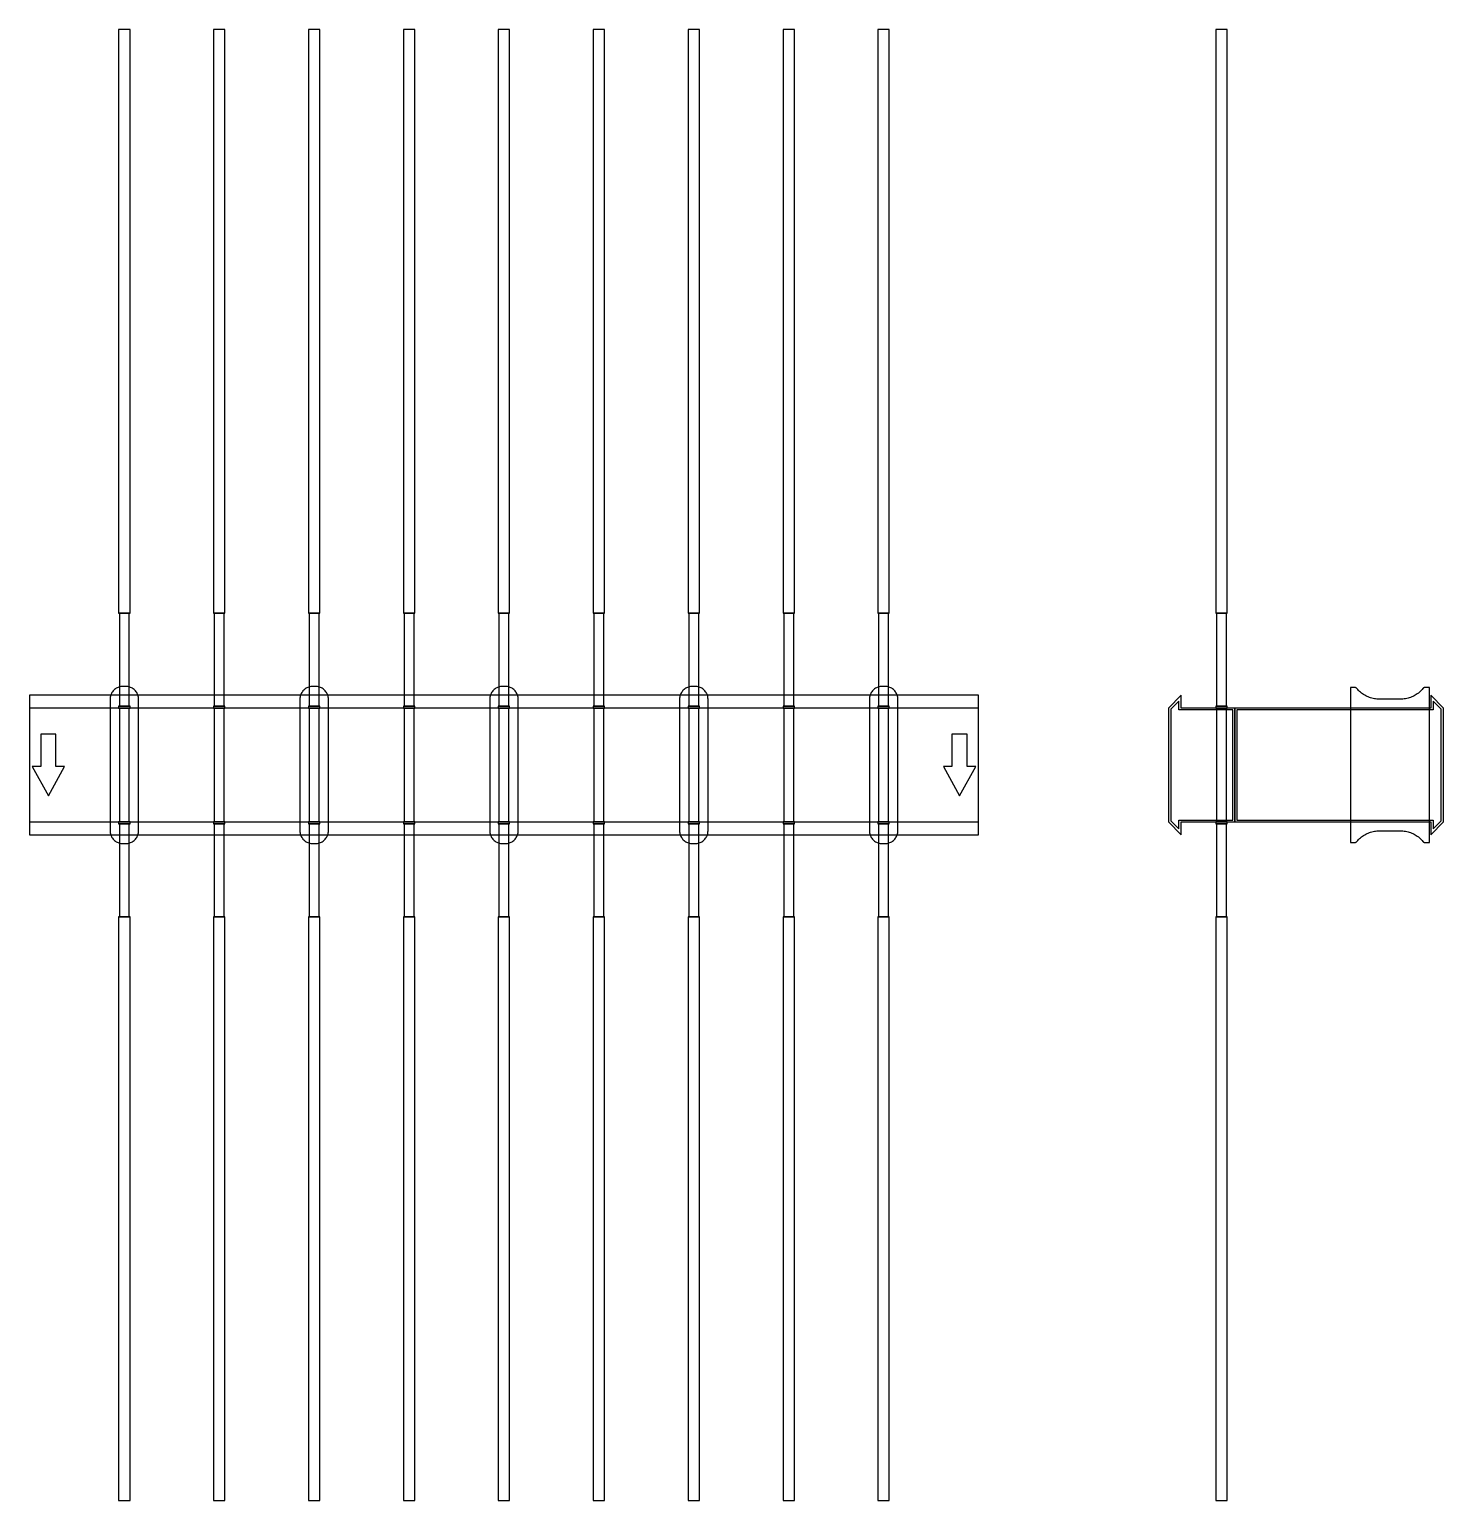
# Model space of a CAD drawing. Extents: x 0 to 1490, y -775 to 775.
import ezdxf

# ---------------------------------------------------------------- set-up
doc = ezdxf.new("R2010")
doc.units = 0
doc.layers.add('Halfen', color=7, linetype='CONTINUOUS')

msp = doc.modelspace()

# ---------------------------------------------------------------- linework, layer by layer
at = {"layer": 'Halfen', "color": 7}
for points in [[(106, 160), (106, 775), (94, 775), (94, 160)], [(206, 160), (206, 775), (194, 775), (194, 160)], [(306, 160), (306, 775), (294, 775), (294, 160)], [(406, 160), (406, 775), (394, 775), (394, 160)], [(506, 160), (506, 775), (494, 775), (494, 160)], [(606, 160), (606, 775), (594, 775), (594, 160)], [(706, 160), (706, 775), (694, 775), (694, 160)], [(806, 160), (806, 775), (794, 775), (794, 160)], [(906, 160), (906, 775), (894, 775), (894, 160)], [(1262, 160), (1262, 775), (1250, 775), (1250, 160)], [(105.25, 62), (105.25, 160), (94.75, 160), (94.75, 62)], [(205.25, 62), (205.25, 160), (194.75, 160), (194.75, 62)], [(305.25, 62), (305.25, 160), (294.75, 160), (294.75, 62)], [(405.25, 62), (405.25, 160), (394.75, 160), (394.75, 62)], [(505.25, 62), (505.25, 160), (494.75, 160), (494.75, 62)], [(605.25, 62), (605.25, 160), (594.75, 160), (594.75, 62)], [(705.25, 62), (705.25, 160), (694.75, 160), (694.75, 62)], [(805.25, 62), (805.25, 160), (794.75, 160), (794.75, 62)], [(905.25, 62), (905.25, 160), (894.75, 160), (894.75, 62)], [(1261.25, 62), (1261.25, 160), (1250.75, 160), (1250.75, 62)], [(115, -69.3), (115, -56.8), (115, 69.3), (114.958, 70.359), (114.834, 71.412), (114.627, 72.452), (114.339, 73.472), (113.972, 74.466), (113.529, 75.429), (113.011, 76.354), (112.422, 77.235), (111.765, 78.068), (111.046, 78.846), (110.268, 79.565), (109.435, 80.222), (108.554, 80.811), (107.629, 81.329), (106.666, 81.772), (105.672, 82.139), (104.652, 82.427), (103.612, 82.634), (102.559, 82.758), (101.5, 82.8), (98.5, 82.8), (97.441, 82.758), (96.388, 82.634), (95.348, 82.427), (94.328, 82.139), (93.334, 81.772), (92.371, 81.329), (91.446, 80.811), (90.565, 80.222), (89.732, 79.565), (88.954, 78.846), (88.235, 78.068), (87.578, 77.235), (86.989, 76.354), (86.471, 75.429), (86.028, 74.466), (85.661, 73.472), (85.373, 72.452), (85.166, 71.412), (85.042, 70.359), (85, 69.3), (85, -56.8), (85, -69.3), (85.042, -70.359), (85.166, -71.412), (85.373, -72.452), (85.661, -73.472), (86.028, -74.466), (86.471, -75.429), (86.989, -76.354), (87.578, -77.235), (88.235, -78.068), (88.954, -78.846), (89.732, -79.565), (90.565, -80.222), (91.446, -80.811), (92.371, -81.329), (93.334, -81.772), (94.328, -82.139), (95.348, -82.427), (96.388, -82.634), (97.441, -82.758), (98.5, -82.8), (101.5, -82.8), (102.559, -82.758), (103.612, -82.634), (104.652, -82.427), (105.672, -82.139), (106.666, -81.772), (107.629, -81.329), (108.554, -80.811), (109.435, -80.222), (110.268, -79.565), (111.046, -78.846), (111.765, -78.068), (112.422, -77.235), (113.011, -76.354), (113.529, -75.429), (113.972, -74.466), (114.339, -73.472), (114.627, -72.452), (114.834, -71.412), (114.958, -70.359), (115, -69.3)], [(315, -69.3), (315, -56.8), (315, 69.3), (314.958, 70.359), (314.834, 71.412), (314.627, 72.452), (314.339, 73.472), (313.972, 74.466), (313.529, 75.429), (313.011, 76.354), (312.422, 77.235), (311.765, 78.068), (311.046, 78.846), (310.268, 79.565), (309.435, 80.222), (308.554, 80.811), (307.629, 81.329), (306.666, 81.772), (305.672, 82.139), (304.652, 82.427), (303.612, 82.634), (302.559, 82.758), (301.5, 82.8), (298.5, 82.8), (297.441, 82.758), (296.388, 82.634), (295.348, 82.427), (294.328, 82.139), (293.334, 81.772), (292.371, 81.329), (291.446, 80.811), (290.565, 80.222), (289.732, 79.565), (288.954, 78.846), (288.235, 78.068), (287.578, 77.235), (286.989, 76.354), (286.471, 75.429), (286.028, 74.466), (285.661, 73.472), (285.373, 72.452), (285.166, 71.412), (285.042, 70.359), (285, 69.3), (285, -56.8), (285, -69.3), (285.042, -70.359), (285.166, -71.412), (285.373, -72.452), (285.661, -73.472), (286.028, -74.466), (286.471, -75.429), (286.989, -76.354), (287.578, -77.235), (288.235, -78.068), (288.954, -78.846), (289.732, -79.565), (290.565, -80.222), (291.446, -80.811), (292.371, -81.329), (293.334, -81.772), (294.328, -82.139), (295.348, -82.427), (296.388, -82.634), (297.441, -82.758), (298.5, -82.8), (301.5, -82.8), (302.559, -82.758), (303.612, -82.634), (304.652, -82.427), (305.672, -82.139), (306.666, -81.772), (307.629, -81.329), (308.554, -80.811), (309.435, -80.222), (310.268, -79.565), (311.046, -78.846), (311.765, -78.068), (312.422, -77.235), (313.011, -76.354), (313.529, -75.429), (313.972, -74.466), (314.339, -73.472), (314.627, -72.452), (314.834, -71.412), (314.958, -70.359), (315, -69.3)], [(515, -69.3), (515, -56.8), (515, 69.3), (514.958, 70.359), (514.834, 71.412), (514.627, 72.452), (514.339, 73.472), (513.972, 74.466), (513.529, 75.429), (513.011, 76.354), (512.422, 77.235), (511.765, 78.068), (511.046, 78.846), (510.268, 79.565), (509.435, 80.222), (508.554, 80.811), (507.629, 81.329), (506.666, 81.772), (505.672, 82.139), (504.652, 82.427), (503.612, 82.634), (502.559, 82.758), (501.5, 82.8), (498.5, 82.8), (497.441, 82.758), (496.388, 82.634), (495.348, 82.427), (494.328, 82.139), (493.334, 81.772), (492.371, 81.329), (491.446, 80.811), (490.565, 80.222), (489.732, 79.565), (488.954, 78.846), (488.235, 78.068), (487.578, 77.235), (486.989, 76.354), (486.471, 75.429), (486.028, 74.466), (485.661, 73.472), (485.373, 72.452), (485.166, 71.412), (485.042, 70.359), (485, 69.3), (485, -56.8), (485, -69.3), (485.042, -70.359), (485.166, -71.412), (485.373, -72.452), (485.661, -73.472), (486.028, -74.466), (486.471, -75.429), (486.989, -76.354), (487.578, -77.235), (488.235, -78.068), (488.954, -78.846), (489.732, -79.565), (490.565, -80.222), (491.446, -80.811), (492.371, -81.329), (493.334, -81.772), (494.328, -82.139), (495.348, -82.427), (496.388, -82.634), (497.441, -82.758), (498.5, -82.8), (501.5, -82.8), (502.559, -82.758), (503.612, -82.634), (504.652, -82.427), (505.672, -82.139), (506.666, -81.772), (507.629, -81.329), (508.554, -80.811), (509.435, -80.222), (510.268, -79.565), (511.046, -78.846), (511.765, -78.068), (512.422, -77.235), (513.011, -76.354), (513.529, -75.429), (513.972, -74.466), (514.339, -73.472), (514.627, -72.452), (514.834, -71.412), (514.958, -70.359), (515, -69.3)], [(715, -69.3), (715, -56.8), (715, 69.3), (714.958, 70.359), (714.834, 71.412), (714.627, 72.452), (714.339, 73.472), (713.972, 74.466), (713.529, 75.429), (713.011, 76.354), (712.422, 77.235), (711.765, 78.068), (711.046, 78.846), (710.268, 79.565), (709.435, 80.222), (708.554, 80.811), (707.629, 81.329), (706.666, 81.772), (705.672, 82.139), (704.652, 82.427), (703.612, 82.634), (702.559, 82.758), (701.5, 82.8), (698.5, 82.8), (697.441, 82.758), (696.388, 82.634), (695.348, 82.427), (694.328, 82.139), (693.334, 81.772), (692.371, 81.329), (691.446, 80.811), (690.565, 80.222), (689.732, 79.565), (688.954, 78.846), (688.235, 78.068), (687.578, 77.235), (686.989, 76.354), (686.471, 75.429), (686.028, 74.466), (685.661, 73.472), (685.373, 72.452), (685.166, 71.412), (685.042, 70.359), (685, 69.3), (685, -56.8), (685, -69.3), (685.042, -70.359), (685.166, -71.412), (685.373, -72.452), (685.661, -73.472), (686.028, -74.466), (686.471, -75.429), (686.989, -76.354), (687.578, -77.235), (688.235, -78.068), (688.954, -78.846), (689.732, -79.565), (690.565, -80.222), (691.446, -80.811), (692.371, -81.329), (693.334, -81.772), (694.328, -82.139), (695.348, -82.427), (696.388, -82.634), (697.441, -82.758), (698.5, -82.8), (701.5, -82.8), (702.559, -82.758), (703.612, -82.634), (704.652, -82.427), (705.672, -82.139), (706.666, -81.772), (707.629, -81.329), (708.554, -80.811), (709.435, -80.222), (710.268, -79.565), (711.046, -78.846), (711.765, -78.068), (712.422, -77.235), (713.011, -76.354), (713.529, -75.429), (713.972, -74.466), (714.339, -73.472), (714.627, -72.452), (714.834, -71.412), (714.958, -70.359), (715, -69.3)], [(915, -69.3), (915, -56.8), (915, 69.3), (914.958, 70.359), (914.834, 71.412), (914.627, 72.452), (914.339, 73.472), (913.972, 74.466), (913.529, 75.429), (913.011, 76.354), (912.422, 77.235), (911.765, 78.068), (911.046, 78.846), (910.268, 79.565), (909.435, 80.222), (908.554, 80.811), (907.629, 81.329), (906.666, 81.772), (905.672, 82.139), (904.652, 82.427), (903.612, 82.634), (902.559, 82.758), (901.5, 82.8), (898.5, 82.8), (897.441, 82.758), (896.388, 82.634), (895.348, 82.427), (894.328, 82.139), (893.334, 81.772), (892.371, 81.329), (891.446, 80.811), (890.565, 80.222), (889.732, 79.565), (888.954, 78.846), (888.235, 78.068), (887.578, 77.235), (886.989, 76.354), (886.471, 75.429), (886.028, 74.466), (885.661, 73.472), (885.373, 72.452), (885.166, 71.412), (885.042, 70.359), (885, 69.3), (885, -56.8), (885, -69.3), (885.042, -70.359), (885.166, -71.412), (885.373, -72.452), (885.661, -73.472), (886.028, -74.466), (886.471, -75.429), (886.989, -76.354), (887.578, -77.235), (888.235, -78.068), (888.954, -78.846), (889.732, -79.565), (890.565, -80.222), (891.446, -80.811), (892.371, -81.329), (893.334, -81.772), (894.328, -82.139), (895.348, -82.427), (896.388, -82.634), (897.441, -82.758), (898.5, -82.8), (901.5, -82.8), (902.559, -82.758), (903.612, -82.634), (904.652, -82.427), (905.672, -82.139), (906.666, -81.772), (907.629, -81.329), (908.554, -80.811), (909.435, -80.222), (910.268, -79.565), (911.046, -78.846), (911.765, -78.068), (912.422, -77.235), (913.011, -76.354), (913.529, -75.429), (913.972, -74.466), (914.339, -73.472), (914.627, -72.452), (914.834, -71.412), (914.958, -70.359), (915, -69.3)], [(1475, -81.8), (1475, 81.8), (1471, 81.8), (1470.846, 81.797), (1470.691, 81.786), (1470.538, 81.769), (1470.385, 81.746), (1470.234, 81.715), (1470.084, 81.678), (1469.936, 81.634), (1469.789, 81.584), (1469.646, 81.527), (1469.505, 81.464), (1469.366, 81.395), (1469.231, 81.32), (1469.1, 81.239), (1468.972, 81.153), (1468.848, 81.06), (1468.728, 80.963), (1468.613, 80.86), (1468.502, 80.752), (1468.397, 80.639), (1468.296, 80.522), (1467.41, 79.491), (1466.479, 78.5), (1465.505, 77.551), (1464.491, 76.646), (1463.437, 75.787), (1462.347, 74.975), (1461.222, 74.211), (1460.064, 73.499), (1458.876, 72.838), (1457.66, 72.23), (1456.418, 71.676), (1455.153, 71.178), (1453.867, 70.736), (1452.563, 70.351), (1451.243, 70.024), (1449.911, 69.756), (1448.567, 69.547), (1447.216, 69.397), (1445.859, 69.307), (1444.5, 69.277), (1422.5, 69.277), (1421.141, 69.307), (1419.784, 69.397), (1418.433, 69.547), (1417.089, 69.756), (1415.757, 70.024), (1414.437, 70.351), (1413.133, 70.736), (1411.847, 71.178), (1410.582, 71.676), (1409.34, 72.23), (1408.124, 72.838), (1406.936, 73.499), (1405.778, 74.211), (1404.653, 74.975), (1403.563, 75.787), (1402.509, 76.646), (1401.495, 77.551), (1400.521, 78.5), (1399.59, 79.491), (1398.704, 80.522), (1398.603, 80.639), (1398.498, 80.752), (1398.387, 80.86), (1398.272, 80.963), (1398.152, 81.06), (1398.028, 81.153), (1397.9, 81.239), (1397.769, 81.32), (1397.634, 81.395), (1397.495, 81.464), (1397.354, 81.527), (1397.211, 81.584), (1397.064, 81.634), (1396.916, 81.678), (1396.766, 81.715), (1396.615, 81.746), (1396.462, 81.769), (1396.309, 81.786), (1396.154, 81.797), (1396, 81.8), (1392, 81.8), (1392, -81.8), (1396, -81.8), (1396.154, -81.797), (1396.309, -81.786), (1396.462, -81.769), (1396.615, -81.746), (1396.766, -81.715), (1396.916, -81.678), (1397.064, -81.634), (1397.211, -81.584), (1397.354, -81.527), (1397.495, -81.464), (1397.634, -81.395), (1397.769, -81.32), (1397.9, -81.239), (1398.028, -81.153), (1398.152, -81.06), (1398.272, -80.963), (1398.387, -80.86), (1398.498, -80.752), (1398.603, -80.639), (1398.704, -80.522), (1399.59, -79.491), (1400.521, -78.5), (1401.495, -77.551), (1402.509, -76.646), (1403.563, -75.787), (1404.653, -74.975), (1405.778, -74.211), (1406.936, -73.499), (1408.124, -72.838), (1409.34, -72.23), (1410.582, -71.676), (1411.847, -71.178), (1413.133, -70.736), (1414.437, -70.351), (1415.757, -70.024), (1417.089, -69.756), (1418.433, -69.547), (1419.784, -69.397), (1421.141, -69.307), (1422.5, -69.277), (1444.5, -69.277), (1445.859, -69.307), (1447.216, -69.397), (1448.567, -69.547), (1449.911, -69.756), (1451.243, -70.024), (1452.563, -70.351), (1453.867, -70.736), (1455.153, -71.178), (1456.418, -71.676), (1457.66, -72.23), (1458.876, -72.838), (1460.064, -73.499), (1461.222, -74.211), (1462.347, -74.975), (1463.437, -75.787), (1464.491, -76.646), (1465.505, -77.551), (1466.479, -78.5), (1467.41, -79.491), (1468.296, -80.522), (1468.397, -80.639), (1468.502, -80.752), (1468.613, -80.86), (1468.728, -80.963), (1468.848, -81.06), (1468.972, -81.153), (1469.1, -81.239), (1469.231, -81.32), (1469.366, -81.395), (1469.505, -81.464), (1469.646, -81.527), (1469.789, -81.584), (1469.936, -81.634), (1470.084, -81.678), (1470.234, -81.715), (1470.385, -81.746), (1470.538, -81.769), (1470.691, -81.786), (1470.846, -81.797), (1471, -81.8)], [(0, -73.5), (1000, -73.5), (1000, 73.5), (0, 73.5)], [(106, 60), (106, 62), (94, 62), (94, 60)], [(206, 60), (206, 62), (194, 62), (194, 60)], [(306, 60), (306, 62), (294, 62), (294, 60)], [(406, 60), (406, 62), (394, 62), (394, 60)], [(506, 60), (506, 62), (494, 62), (494, 60)], [(606, 60), (606, 62), (594, 62), (594, 60)], [(706, 60), (706, 62), (694, 62), (694, 60)], [(806, 60), (806, 62), (794, 62), (794, 60)], [(906, 60), (906, 62), (894, 62), (894, 60)], [(1270, -60), (1270, 60), (1213.5, 60), (1213.5, 73.5), (1200, 60), (1200, -60), (1213.5, -73.5), (1213.5, -60)], [(1268, -58), (1268, 58), (1211, 58), (1211, 67.25), (1202.5, 58.75), (1202.5, -58.75), (1211, -67.25), (1211, -58)], [(1262, 60), (1262, 62), (1250, 62), (1250, 60)], [(1490, -60), (1490, 60), (1476.5, 73.5), (1476.5, 60), (1270, 60), (1270, -60), (1476.5, -60), (1476.5, -73.5)], [(1487.5, -58.75), (1487.5, 58.75), (1479, 67.25), (1479, 58), (1272, 58), (1272, -58), (1479, -58), (1479, -67.25)], [(0, -60), (1000, -60), (1000, 60), (0, 60)], [(105.25, -60), (105.25, 60), (94.75, 60), (94.75, -60)], [(205.25, -60), (205.25, 60), (194.75, 60), (194.75, -60)], [(305.25, -60), (305.25, 60), (294.75, 60), (294.75, -60)], [(405.25, -60), (405.25, 60), (394.75, 60), (394.75, -60)], [(505.25, -60), (505.25, 60), (494.75, 60), (494.75, -60)], [(605.25, -60), (605.25, 60), (594.75, 60), (594.75, -60)], [(705.25, -60), (705.25, 60), (694.75, 60), (694.75, -60)], [(805.25, -60), (805.25, 60), (794.75, 60), (794.75, -60)], [(905.25, -60), (905.25, 60), (894.75, 60), (894.75, -60)], [(1261.25, -60), (1261.25, 60), (1250.75, 60), (1250.75, -60)], [(20, -32.5), (37, -1.5), (28, -1.5), (28, 32.5), (12, 32.5), (12, -1.5), (3, -1.5)], [(980, -32.5), (997, -1.5), (988, -1.5), (988, 32.5), (972, 32.5), (972, -1.5), (963, -1.5)], [(106, -62), (106, -60), (94, -60), (94, -62)], [(105.25, -160), (105.25, -62), (94.75, -62), (94.75, -160)], [(206, -62), (206, -60), (194, -60), (194, -62)], [(205.25, -160), (205.25, -62), (194.75, -62), (194.75, -160)], [(306, -62), (306, -60), (294, -60), (294, -62)], [(305.25, -160), (305.25, -62), (294.75, -62), (294.75, -160)], [(406, -62), (406, -60), (394, -60), (394, -62)], [(405.25, -160), (405.25, -62), (394.75, -62), (394.75, -160)], [(506, -62), (506, -60), (494, -60), (494, -62)], [(505.25, -160), (505.25, -62), (494.75, -62), (494.75, -160)], [(606, -62), (606, -60), (594, -60), (594, -62)], [(605.25, -160), (605.25, -62), (594.75, -62), (594.75, -160)], [(706, -62), (706, -60), (694, -60), (694, -62)], [(705.25, -160), (705.25, -62), (694.75, -62), (694.75, -160)], [(806, -62), (806, -60), (794, -60), (794, -62)], [(805.25, -160), (805.25, -62), (794.75, -62), (794.75, -160)], [(906, -62), (906, -60), (894, -60), (894, -62)], [(905.25, -160), (905.25, -62), (894.75, -62), (894.75, -160)], [(1262, -62), (1262, -60), (1250, -60), (1250, -62)], [(1261.25, -160), (1261.25, -62), (1250.75, -62), (1250.75, -160)], [(106, -775), (106, -160), (94, -160), (94, -775)], [(206, -775), (206, -160), (194, -160), (194, -775)], [(306, -775), (306, -160), (294, -160), (294, -775)], [(406, -775), (406, -160), (394, -160), (394, -775)], [(506, -775), (506, -160), (494, -160), (494, -775)], [(606, -775), (606, -160), (594, -160), (594, -775)], [(706, -775), (706, -160), (694, -160), (694, -775)], [(806, -775), (806, -160), (794, -160), (794, -775)], [(906, -775), (906, -160), (894, -160), (894, -775)], [(1262, -775), (1262, -160), (1250, -160), (1250, -775)]]:
    msp.add_lwpolyline(points, close=True, dxfattribs=at)

doc.saveas('drawing.dxf')
